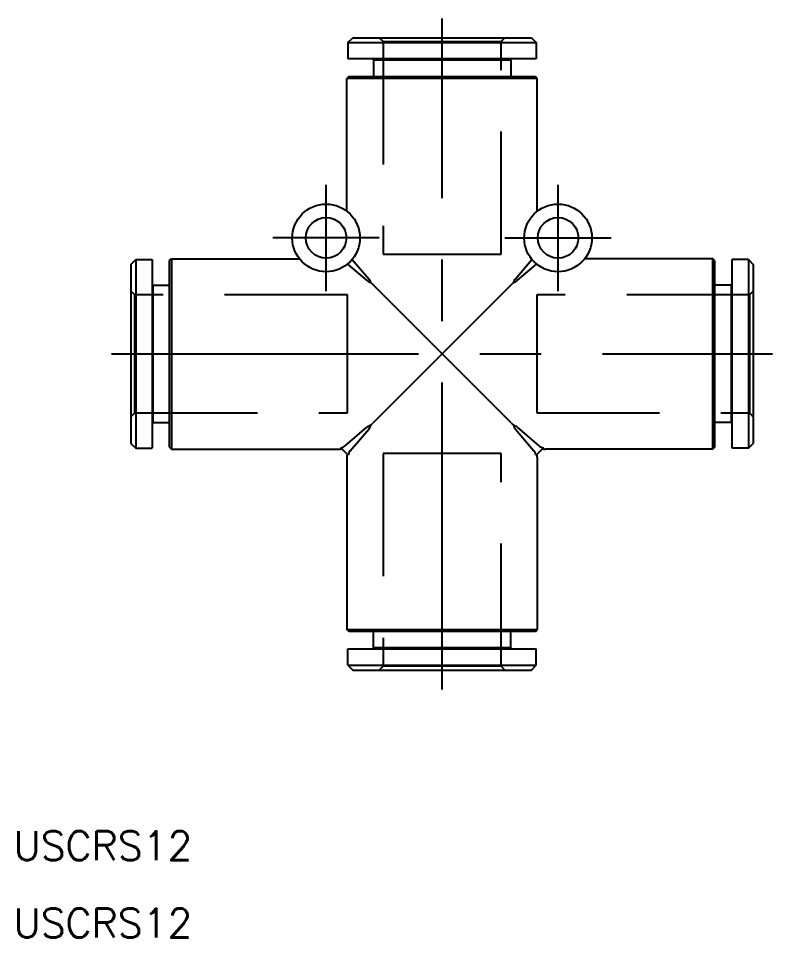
# Model space of a CAD drawing. Extents: x -76 to 52, y -60 to 35.
# Drawn here: x -76 to 2, y -60.4 to 34.7 of the extents above; entities that cross this region are included whole.
import ezdxf

# ---------------------------------------------------------------- set-up
doc = ezdxf.new("R2010")
doc.units = 0
doc.linetypes.add('CENTER', pattern=[50.8, 31.75, -6.35, 6.35, -6.35])
doc.linetypes.add('DASHED', pattern=[19.05, 12.7, -6.35])
doc.layers.get('0').update_dxf_attribs({"linetype": 'CONTINUOUS'})
doc.layers.add('CENTER', color=1, linetype='CENTER')
doc.styles.get("Standard").update_dxf_attribs({"font": 'txt.shx', "height": 3, "bigfont": 'bigfont.shx'})

msp = doc.modelspace()

# ---------------------------------------------------------------- linework, layer by layer
at = {"color": 7, "linetype": 'CONTINUOUS'}
for p, q in [((-41.95, 32.2), (-41.45, 32.7)), ((-41.45, 32.7), (-22.95, 32.7)), ((-22.95, 32.7), (-22.45, 32.2)), ((-41.95, 32.2), (-22.45, 32.2)), ((-41.95, 32.2), (-41.95, 30.5)), ((-22.45, 32.2), (-22.45, 30.5)), ((-22.45, 30.5), (-41.95, 30.5)), ((-39.3, 30.4), (-39.4, 30.5)), ((-25.1, 30.4), (-25, 30.5)), ((-39.3, 30.4), (-25.1, 30.4)), ((-39.3, 30.4), (-39.3, 28.7)), ((-25.1, 30.4), (-25.1, 28.7)), ((-41.85, 28.7), (-42.05, 28.5)), ((-41.85, 28.7), (-22.55, 28.7)), ((-22.55, 28.7), (-22.35, 28.5)), ((-22.35, 28.5), (-42.05, 28.5)), ((-42.05, 14.762), (-42.05, 28.5)), ((-22.35, 14.762), (-22.35, 28.5)), ((-64.4, 9.25), (-63.9, 9.75)), ((-63.9, 9.75), (-63.9, -9.75)), ((-63.9, 9.75), (-62.2, 9.75)), ((-62.2, 9.75), (-62.2, -9.75)), ((-60.4, 9.65), (-60.2, 9.85)), ((-60.4, -9.65), (-60.4, 9.65)), ((-60.2, 9.85), (-60.2, -9.85)), ((-60.2, 9.85), (-46.962, 9.85)), ((-41.494, 9.78), (-39.788, 7.778)), ((-24.612, 7.778), (-22.906, 9.78)), ((-4.2, 9.85), (-17.438, 9.85)), ((-4.2, -9.85), (-4.2, 9.85)), ((-4, 9.65), (-4.2, 9.85)), ((-4, 9.65), (-4, -9.65)), ((-2.2, -9.75), (-2.2, 9.75)), ((-0.5, 9.75), (-2.2, 9.75)), ((-0.5, 9.75), (-0.5, -9.75)), ((-0.5, 9.75), (0, 9.25)), ((-64.4, 9.25), (-64.4, -9.25)), ((-41.98, 9.294), (-39.978, 7.588)), ((-24.422, 7.588), (-22.42, 9.294)), ((0, 9.25), (0, -9.25)), ((-62.1, 7.1), (-62.2, 7.2)), ((-62.1, -7.1), (-62.1, 7.1)), ((-62.1, 7.1), (-60.4, 7.1)), ((-39.579, 7.379), (-39.336, 7.136)), ((-32.2, 0), (-39.336, 7.136)), ((-25.064, 7.136), (-32.2, 0)), ((-25.064, 7.136), (-24.821, 7.379)), ((-2.3, 7.1), (-4, 7.1)), ((-2.3, 7.1), (-2.2, 7.2)), ((-2.3, 7.1), (-2.3, -7.1)), ((-32.2, 0), (-39.336, -7.136)), ((-25.064, -7.136), (-32.2, 0)), ((-62.1, -7.1), (-62.2, -7.2)), ((-62.1, -7.1), (-60.4, -7.1)), ((-42.221, -9.499), (-39.978, -7.588)), ((-39.579, -7.379), (-39.336, -7.136)), ((-25.064, -7.136), (-24.821, -7.379)), ((-24.422, -7.588), (-22.179, -9.499)), ((-2.3, -7.1), (-4, -7.1)), ((-2.3, -7.1), (-2.2, -7.2)), ((-41.699, -10.021), (-39.788, -7.778)), ((-24.612, -7.778), (-22.701, -10.021)), ((-64.4, -9.25), (-63.9, -9.75)), ((-0.5, -9.75), (0, -9.25)), ((-63.9, -9.75), (-62.2, -9.75)), ((-60.4, -9.65), (-60.2, -9.85)), ((-60.2, -9.85), (-42.864, -9.85)), ((-41.918, -10.482), (-42.682, -9.718)), ((-21.718, -9.718), (-22.482, -10.482)), ((-4.2, -9.85), (-21.536, -9.85)), ((-4, -9.65), (-4.2, -9.85)), ((-0.5, -9.75), (-2.2, -9.75)), ((-42.05, -10.664), (-42.05, -28.5)), ((-22.35, -10.664), (-22.35, -28.5)), ((-42.05, -28.5), (-22.35, -28.5)), ((-41.85, -28.7), (-42.05, -28.5)), ((-22.55, -28.7), (-22.35, -28.5)), ((-22.55, -28.7), (-41.85, -28.7)), ((-39.3, -30.4), (-39.3, -28.7)), ((-25.1, -30.4), (-25.1, -28.7)), ((-39.3, -30.4), (-39.4, -30.5)), ((-25.1, -30.4), (-39.3, -30.4)), ((-25.1, -30.4), (-25, -30.5)), ((-41.95, -30.5), (-22.45, -30.5)), ((-41.95, -32.2), (-41.95, -30.5)), ((-22.45, -32.2), (-22.45, -30.5)), ((-41.95, -32.2), (-22.45, -32.2)), ((-41.95, -32.2), (-41.45, -32.7)), ((-22.95, -32.7), (-22.45, -32.2)), ((-41.45, -32.7), (-22.95, -32.7))]:
    msp.add_line(p, q, dxfattribs=at)
at = {"color": 3, "linetype": 'DASHED'}
for p, q in [((-38.7, 32.7), (-38.3, 32.3)), ((-26.1, 32.3), (-25.7, 32.7)), ((-38.3, 32.3), (-38.3, 10.3)), ((-38.3, 32.3), (-26.1, 32.3)), ((-26.1, 10.3), (-26.1, 32.3)), ((-38.3, 10.3), (-26.1, 10.3)), ((-64, 6.1), (-64.4, 6.5)), ((-64, -6.1), (-64, 6.1)), ((-42, 6.1), (-64, 6.1)), ((-42, -6.1), (-42, 6.1)), ((-22.4, 6.1), (-22.4, -6.1)), ((-0.4, 6.1), (-22.4, 6.1)), ((0, 6.5), (-0.4, 6.1)), ((-0.4, 6.1), (-0.4, -6.1)), ((-64.4, -6.5), (-64, -6.1)), ((-64, -6.1), (-42, -6.1)), ((-22.4, -6.1), (-0.4, -6.1)), ((-0.4, -6.1), (0, -6.5)), ((-38.3, -10.3), (-38.3, -32.3)), ((-26.1, -10.3), (-38.3, -10.3)), ((-26.1, -32.3), (-26.1, -10.3)), ((-38.3, -32.3), (-38.7, -32.7)), ((-26.1, -32.3), (-38.3, -32.3)), ((-25.7, -32.7), (-26.1, -32.3))]:
    msp.add_line(p, q, dxfattribs=at)
at = {"color": 7, "linetype": 'CONTINUOUS'}
for centre, radius in [((-44.2, 12), 3.5), ((-20.2, 12), 3.5), ((-44.2, 12), 2.1), ((-20.2, 12), 2.1)]:
    msp.add_circle(centre, radius, dxfattribs=at)
for centre, radius, start, end in [((-40.544, 7.131), 0.996, 14.42826, 40.56821), ((-23.856, 7.131), 0.996, 139.43179, 165.57174), ((-39.331, 8.344), 0.996, 229.43179, 255.57174), ((-25.069, 8.344), 0.996, 284.42826, 310.56821), ((-39.331, -8.344), 0.996, 104.42826, 130.56821), ((-40.544, -7.131), 0.996, 319.43179, 345.57174), ((-25.069, -8.344), 0.996, 49.43179, 75.57174), ((-23.856, -7.131), 0.996, 194.42826, 220.56821), ((-42.866, -8.74), 0.996, 280.66646, 310.37278), ((-21.534, -8.74), 0.996, 229.62722, 259.33354), ((-42.864, -8.85), 1, 270, 285.98408), ((-41.05, -10.664), 1, 164.01592, 180), ((-40.94, -10.666), 0.996, 139.62663, 169.33413), ((-23.46, -10.666), 0.996, 10.66587, 40.37337), ((-23.35, -10.664), 1, 0, 15.98408), ((-21.536, -8.85), 1, 254.01592, 270)]:
    msp.add_arc(centre, radius, start, end, dxfattribs=at)
at = {"layer": 'CENTER', "color": 1, "linetype": 'CENTER'}
for p, q in [((-32.2, -34.7), (-32.2, 34.7)), ((-44.2, 6.5), (-44.2, 17.5)), ((-20.2, 6.5), (-20.2, 17.5)), ((-38.7, 12), (-49.7, 12)), ((-25.7, 12), (-14.7, 12)), ((-66.4, 0), (2, 0))]:
    msp.add_line(p, q, dxfattribs=at)

# ---------------------------------------------------------------- texts
at = {"color": 7, "linetype": 'CONTINUOUS'}
for p in [(-76.555, -52.364), (-76.555, -60.364)]:
    msp.add_text('USCRS12', height=3, dxfattribs=at).set_placement(p)

doc.saveas('drawing.dxf')
